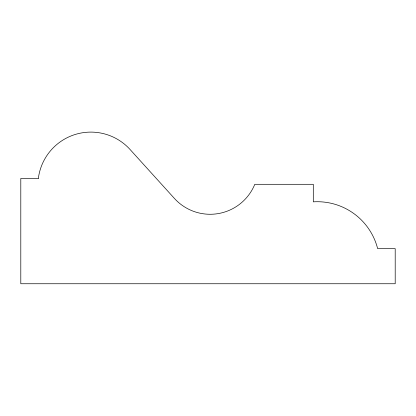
<?xml version="1.0" encoding="UTF-8"?>
<svg xmlns="http://www.w3.org/2000/svg" width="416" height="416" viewBox="0 0 416 416"><rect width="100%" height="100%" fill="white"/><g stroke="black" fill="none" stroke-linecap="round" stroke-linejoin="round"><path stroke-width="0.62" d="M38.35 178.448L20.8 178.448L20.8 283.748L395.2 283.748L395.2 248.648L377.65 248.648A62.275 62.275 0 0 0 313.3 201.848L313.3 184.298L254.8 184.298A48.235 48.235 0 0 1 174.413 198.432L130.057 149.484A52.91 52.91 0 0 0 38.35 178.448"/></g></svg>
